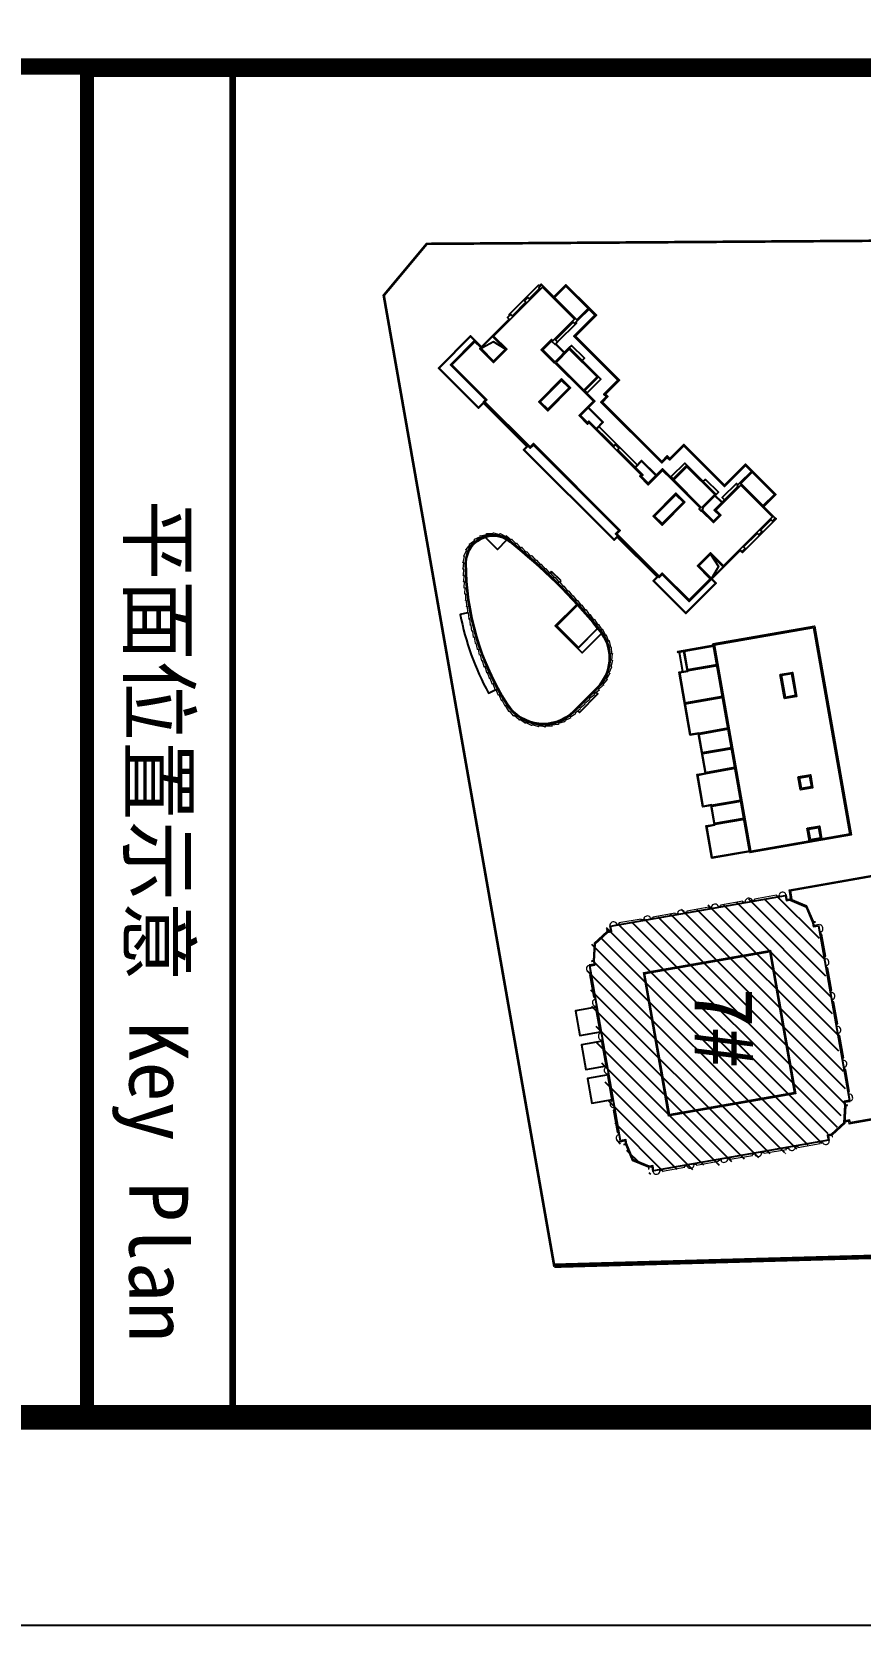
# Model space of a CAD drawing. Header units: millimetres. Extents: x 434053 to 1059003, y -2417481 to 936527.
# Drawn here: x 652268 to 654260, y -1807326 to -1803493 of the extents above; entities that cross this region are included whole.
import ezdxf
from ezdxf.lldxf.tags import DXFTag

# ---------------------------------------------------------------- set-up
doc = ezdxf.new("R2010")
doc.units = ezdxf.units.MM
doc.header["$LTSCALE"] = 1000
doc.header["$MEASUREMENT"] = 0
doc.linetypes.add('示意图$0$DASHDOT', pattern=[25.4, 12.7, -6.35, 0, -6.35])
for name, color, linetype, lineweight in [('A-ANNO-TEXT', 7, 'Continuous', 25), ('示意图$0$建筑轮廓-塔楼', 4, 'Continuous', 0), ('示意图$0$绿化系统', 106, 'Continuous', 5)]:
    doc.layers.add(name, color=color, linetype=linetype, lineweight=lineweight)
for name, color, linetype in [('A-ANNO-TTLB', 7, 'Continuous'), ('PUB_HATCH', 8, 'Continuous'), ('图签 A1$0$净用地范围线', 6, 'Continuous'), ('建筑轮廓-首层平台', 90, 'Continuous'), ('示意图$0$_平面辅助线', 7, 'Continuous'), ('示意图$0$DIM_MODI', 6, 'Continuous'), ('示意图$0$WALL', 4, 'Continuous'), ('示意图$0$净用地范围线', 6, 'Continuous'), ('示意图$0$图签 A1$0$净用地范围线', 6, 'Continuous'), ('示意图$0$建筑轮廓-窗-阳台', 255, 'Continuous'), ('示意图$0$首二层+地下室_04(1)$0$1#楼首层平面图$0$A-WALL', 2, 'Continuous')]:
    doc.layers.add(name, color=color, linetype=linetype)
doc.styles.add('TITXC', font='simhei.ttf')
tags = doc.linetypes.add('图签 A1$0$DASHDOT', pattern=[1, 0.5, -0.25, 0, -0.25]).pattern_tags.tags
tags[10:11] = [DXFTag(74, 4), DXFTag(75, 0), DXFTag(340, '0'), DXFTag(46, 1.0), DXFTag(50, 0.0), DXFTag(44, 0.0), DXFTag(45, 0.0)]
tags[8:9] = [DXFTag(74, 4), DXFTag(75, 0), DXFTag(340, '0'), DXFTag(46, 1.0), DXFTag(50, 0.0), DXFTag(44, 0.0), DXFTag(45, 0.0)]
tags[6:7] = [DXFTag(74, 4), DXFTag(75, 0), DXFTag(340, '0'), DXFTag(46, 1.0), DXFTag(50, 0.0), DXFTag(44, 0.0), DXFTag(45, 0.0)]
tags[4:5] = [DXFTag(74, 4), DXFTag(75, 0), DXFTag(340, '0'), DXFTag(46, 1.0), DXFTag(50, 0.0), DXFTag(44, 0.0), DXFTag(45, 0.0)]
tags = doc.linetypes.add('示意图$0$图签 A1$0$DASHDOT', pattern=[1, 0.5, -0.25, 0, -0.25]).pattern_tags.tags
tags[10:11] = [DXFTag(74, 4), DXFTag(75, 0), DXFTag(340, '0'), DXFTag(46, 1.0), DXFTag(50, 0.0), DXFTag(44, 0.0), DXFTag(45, 0.0)]
tags[8:9] = [DXFTag(74, 4), DXFTag(75, 0), DXFTag(340, '0'), DXFTag(46, 1.0), DXFTag(50, 0.0), DXFTag(44, 0.0), DXFTag(45, 0.0)]
tags[6:7] = [DXFTag(74, 4), DXFTag(75, 0), DXFTag(340, '0'), DXFTag(46, 1.0), DXFTag(50, 0.0), DXFTag(44, 0.0), DXFTag(45, 0.0)]
tags[4:5] = [DXFTag(74, 4), DXFTag(75, 0), DXFTag(340, '0'), DXFTag(46, 1.0), DXFTag(50, 0.0), DXFTag(44, 0.0), DXFTag(45, 0.0)]

# ---------------------------------------------------------------- blocks, each defined once
blk = doc.blocks.new('asdfgafgA$C15443CC7')
at = {"const_width": 120}
blk.add_lwpolyline([(198600, 82876), (198600, 33798)], dxfattribs=at)
at = {"layer": 'A-ANNO-TTLB'}
blk.add_lwpolyline([(52200, 0), (209850, 0), (209850, 89100), (52200, 89100)], close=True, dxfattribs=at)
for points, const_width in [([(55950, 1500), (208350, 1500), (208350, 87600), (55950, 87600)], 180), ([(198625, 82876), (208375, 82876), (208375, 70800), (198625, 70800)], 100), ([(208375, 71850), (198625, 71850), (198625, 70800), (208375, 70800)], 50)]:
    blk.add_lwpolyline(points, close=True, dxfattribs=dict(at, const_width=const_width))
at = {"layer": 'A-ANNO-TEXT', "style": 'TITXC'}
blk.add_text('平面位置示意 Key Plan ', height=424.75, dxfattribs=at).set_placement((201728, 71105))
blk = doc.blocks.new('asdfgafg示意图$0$dfhghj')
at = {"color": 0, "linetype": 'ByBlock'}
for points in [[(-2403, 57566), (-1080, 58493, -0.153915), (526, 58999), (13579, 58999, 0.090583), (14710, 59206), (17984, 54541), (16074, 53201), (24652, 40969, -0.1540985), (25159, 39361), (25159, 18388), (24645, 18388), (24645, 17492)], [(-18141, 41898), (-18141, 41898), (-18141, 45075, -0.2443674), (-16948, 47366), (-3283, 56949)], [(5723, 31443), (11672, 35614, 0.4142131), (12407, 39793), (779, 56377, 0.4142136), (-3399, 57111)], [(5605, 31604), (11558, 35778, 0.4142131), (12243, 39678), (616, 56262, 0.4142136), (-3285, 56947, 0.4142136)], [(-19018, 14830), (-20791, 14825), (-20791, 38533, -0.2385104), (-19650, 40788), (-18341, 41751)], [(-18341, 41999), (-18341, 33899, 0.4166668), (-15341, 30924), (4001, 30899, 0.1547311), (5723, 31443)], [(-18141, 41999), (-18141, 33899, 0.4166668), (-15342, 31124, -0.0024153), (-15341, 31124), (4001, 31099, 0.1544003), (5605, 31604, 0.1544003)]]:
    blk.add_lwpolyline(points, format="xyb", dxfattribs=at)
for points in [[(10659, 58199), (959, 58199), (959, 57399), (10659, 57399), (10659, 58199)], [(13859, 58999), (13859, 52220), (15890, 52220), (16474, 52629)], [(-18141, 41999), (10615, 41999)], [(10860, 41999), (23929, 41999)], [(16753, 41999), (16753, 39999), (13959, 39999), (13959, 41999)], [(13959, 41749), (16753, 41749)], [(13959, 41499), (16753, 41499)], [(13959, 41249), (16753, 41249)], [(13959, 40999), (16753, 40999)], [(13959, 40749), (16753, 40749)], [(13959, 40499), (16753, 40499)], [(13959, 40249), (16753, 40249)], [(-5141, -25776), (-5141, -29801), (-341, -29801), (-341, -25776)], [(1459, -25776), (1459, -29801), (6259, -29801), (6259, -25776)], [(8059, -25776), (8059, -29801), (12859, -29801), (12859, -25776)]]:
    blk.add_lwpolyline(points, dxfattribs=at)
at = {"layer": '示意图$0$建筑轮廓-塔楼'}
blk.add_lwpolyline([(-10141, 9099), (17859, 9099), (17859, -15701), (-10141, -15701)], close=True, dxfattribs=at)
at = {"layer": '示意图$0$建筑轮廓-窗-阳台'}
blk.add_lwpolyline([(-13191, 18999), (20909, 18999), (20909, 17999), (21639, 18004), (24920, 17249), (26741, 14416), (26741, 13749), (27709, 13749), (27709, -20351), (26741, -20351), (26741, -21018), (24920, -23850), (21661, -24601), (20909, -24601), (20909, -25601), (-13191, -25601), (-13191, -24606), (-13921, -24606), (-17202, -23850), (-18991, -21067), (-18991, -20351), (-19991, -20351), (-19989, 13749), (-19023, 13752), (-19023, 14416), (-17202, 17249), (-13921, 18004), (-13191, 17999), (-13191, 18999)], dxfattribs=at)
blk.add_lwpolyline([(-9941, 8899), (17659, 8899), (17659, -15501), (-9941, -15501)], close=True, dxfattribs=at)
at = {"layer": '示意图$0$绿化系统', "color": 4}
for points in [[(-19491, 14629), (-20991, 14624), (-20991, 38533, -0.2385104), (-19769, 40949), (-18341, 41999), (-18341, 45075, -0.2443674), (-17063, 47530), (-1195, 58657, -0.153915), (526, 59199), (13579, 59199, 0.1035619), (14782, 59451), (18263, 54492), (16352, 53152), (24815, 41084, -0.1540985), (25359, 39361), (25359, 18188), (24845, 18188), (24845, 17492)], [(1189, 19387, 0.5677405), (-71, 19387), (-71, 19174), (-546, 19174), (-546, 19199), (-576, 19199), (-576, 19349), (-4906, 19349), (-4906, 19199), (-4936, 19199), (-4936, 19174), (-5411, 19174), (-5411, 19387, 0.5677405), (-6671, 19387), (-6671, 19174), (-7146, 19174), (-7146, 19199), (-7176, 19199), (-7176, 19349), (-11506, 19349), (-11506, 19199), (-11536, 19199), (-11536, 19174), (-12011, 19174), (-12011, 19387, 0.5677405), (-13271, 19387), (-13271, 19124), (-13391, 19124), (-13391, 18174), (-13960, 18174), (-13966, 18199), (-13966, 18498), (-14066, 18498), (-14066, 18197), (-17339, 17443), (-19150, 14624), (-19491, 14624), (-19491, 14524), (-19191, 14524), (-19166, 14508), (-19166, 13949), (-20089, 13949), (-20089, 13829), (-20379, 13829, 0.5677121), (-20379, 12570), (-20166, 12570), (-20166, 12094), (-20191, 12094), (-20191, 12064), (-20341, 12064), (-20341, 7735), (-20191, 7735), (-20191, 7704), (-20166, 7704), (-20166, 7229), (-20379, 7229, 0.5677121), (-20379, 5970), (-20166, 5970), (-20166, 5494), (-20191, 5494), (-20191, 5464), (-20341, 5464), (-20341, 1135), (-20191, 1135), (-20191, 1104), (-20166, 1104), (-20166, 629), (-20379, 629, 0.5677121), (-20379, -630), (-20166, -630), (-20166, -1106), (-20191, -1106), (-20191, -1136), (-20341, -1136), (-20341, -5466), (-20191, -5466), (-20191, -5496), (-20166, -5496), (-20166, -5971), (-20379, -5971, 0.5677121), (-20379, -7230), (-20166, -7230), (-20166, -7706), (-20191, -7706), (-20191, -7736), (-20341, -7736), (-20341, -12066), (-20191, -12066), (-20191, -12096), (-20166, -12096), (-20166, -12571), (-20379, -12571, 0.5677121), (-20379, -13830), (-20166, -13830), (-20166, -14306), (-20191, -14306), (-20191, -14336), (-20341, -14336), (-20341, -18666), (-20191, -18666), (-20191, -18696), (-20166, -18696), (-20166, -19171), (-20379, -19171, 0.567935), (-20379, -20430), (-20089, -20430), (-20089, -20551), (-19166, -20551), (-19166, -21110), (-19191, -21126), (-19491, -21126), (-19491, -21226), (-19150, -21226), (-17338, -24044), (-14066, -24798), (-14066, -25099), (-13966, -25099), (-13966, -24801), (-13960, -24776), (-13391, -24776), (-13391, -25725), (-13270, -25725), (-13270, -25989, 0.5677405), (-12011, -25989), (-12011, -25776), (-11536, -25776), (-11536, -25801), (-11506, -25801), (-11506, -25951), (-7176, -25951), (-7176, -25801), (-7146, -25801), (-7146, -25776), (-6670, -25776), (-6670, -25989, 0.5677405), (-5411, -25989), (-5411, -25776), (-4936, -25776), (-4936, -25801), (-4906, -25801), (-4906, -25951), (-576, -25951), (-576, -25801), (-546, -25801), (-546, -25776), (-70, -25776), (-70, -25989, 0.5677405), (1189, -25989), (1189, -25776), (1664, -25776), (1664, -25801), (1694, -25801), (1694, -25951), (6024, -25951), (6024, -25801), (6055, -25801), (6054, -25776), (6529, -25776), (6529, -25989, 0.5677405), (7789, -25989), (7789, -25776), (8264, -25776), (8264, -25801), (8294, -25801), (8294, -25951), (12624, -25951), (12624, -25801), (12654, -25801), (12654, -25776), (13129, -25776), (13129, -25989, 0.5677405), (14389, -25989), (14389, -25776), (14864, -25776), (14864, -25801), (14894, -25801), (14894, -25951), (19224, -25951), (19224, -25801), (19254, -25801), (19254, -25776), (19729, -25776), (19729, -25989, 0.5677405), (20989, -25989), (20989, -25725), (21109, -25725), (21109, -24776), (21678, -24776), (21684, -24801), (21684, -25099), (21784, -25099), (21784, -24798), (25057, -24044), (26868, -21226), (27209, -21226), (27209, -21126), (26909, -21126), (26884, -21110), (26884, -20551), (27807, -20551), (27807, -20430), (28097, -20430, 0.567935), (28097, -19171), (27884, -19171), (27884, -18696), (27909, -18696), (27909, -18666), (28059, -18666), (28059, -14336), (27909, -14336), (27909, -14306), (27884, -14306), (27884, -13831), (28097, -13831, 0.5677121), (28097, -12571), (27884, -12571), (27884, -12096), (27909, -12096), (27909, -12066), (28059, -12066), (28059, -7736), (27909, -7736), (27909, -7706), (27884, -7706), (27884, -7230), (28097, -7230, 0.5677121), (28097, -5971), (27884, -5971), (27884, -5496), (27909, -5496), (27909, -5466), (28059, -5466), (28059, -1136), (27909, -1136), (27909, -1106), (27884, -1106), (27884, -630), (28097, -630, 0.5677121), (28097, 629), (27884, 629), (27884, 1104), (27909, 1104), (27909, 1134), (28059, 1134), (28059, 5464), (27909, 5464), (27909, 5494), (27884, 5494), (27884, 5970), (28097, 5970, 0.5677121), (28097, 7229), (27884, 7229), (27884, 7704), (27909, 7704), (27909, 7734), (28059, 7734), (28059, 12064), (27909, 12064), (27909, 12094), (27884, 12094), (27884, 12570), (28097, 12570, 0.5677121), (28097, 13829), (27807, 13829), (27807, 13949), (26884, 13949), (26884, 14508), (26909, 14524), (27209, 14524), (27209, 14624), (26869, 14624), (25057, 17443), (21784, 18197), (21784, 18498), (21684, 18498), (21684, 18199), (21678, 18174), (21109, 18174), (21109, 19124), (20989, 19124), (20989, 19387, 0.5677405), (19729, 19387), (19729, 19174), (19254, 19174), (19254, 19199), (19224, 19199), (19224, 19349), (14894, 19349), (14894, 19199), (14864, 19199), (14864, 19174), (14389, 19174), (14389, 19387, 0.5677405), (13130, 19387), (13129, 19174), (12654, 19174), (12654, 19199), (12624, 19199), (12624, 19349), (8294, 19349), (8294, 19199), (8264, 19199), (8264, 19174), (7789, 19174), (7789, 19387, 0.5677405), (6529, 19387), (6529, 19174), (6054, 19174), (6055, 19199), (6024, 19199), (6024, 19349), (1694, 19349), (1694, 19199), (1664, 19199), (1664, 19174), (1189, 19174), (1189, 19387)]]:
    blk.add_lwpolyline(points, format="xyb", dxfattribs=at)
blk = doc.blocks.new('asdfgafg示意图$0$49841165651')
at = {"layer": '示意图$0$建筑轮廓-窗-阳台', "color": 4}
for points in [[(-19035231987.362881, -6398610056.282408), (-19035235392.694901, -6398590652.836475), (-19035195305.380138, -6398583617.456451), (-19035191900.048119, -6398603020.902374), (-19035231987.362881, -6398610056.282408)], [(-19035206423.16246, -6398593738.851799), (-19035206829.382271, -6398591424.227541), (-19035204367.016029, -6398590992.078808), (-19035203960.796219, -6398593306.703068), (-19035206423.16246, -6398593738.851799), (-19035206423.16246, -6398593738.851799)], [(-19035196573.697529, -6398592010.256876), (-19035196979.917339, -6398589695.632614), (-19035194517.551102, -6398589263.483883), (-19035194111.33128, -6398591578.108143), (-19035196573.697529, -6398592010.256876), (-19035196573.697529, -6398592010.256876)], [(-19035226122.092339, -6398597196.041677), (-19035226528.312149, -6398594881.417418), (-19035221899.063629, -6398594068.9778), (-19035221492.843811, -6398596383.60206), (-19035226122.092339, -6398597196.041677), (-19035226122.092339, -6398597196.041677)]]:
    blk.add_lwpolyline(points, dxfattribs=at)
at = {"layer": '示意图$0$建筑轮廓-窗-阳台'}
for points in [[(-19035231824.94548, -6398609824.721212), (-19035235161.13369, -6398590815.253878), (-19035195467.797531, -6398583849.017649), (-19035192131.60931, -6398602858.484974)], [(-19035196411.280121, -6398591778.695677), (-19035196748.35614, -6398589858.050014), (-19035194679.968498, -6398589495.04508), (-19035194342.892479, -6398591415.690741)], [(-19035206260.74506, -6398593507.290604), (-19035206597.821079, -6398591586.644941), (-19035204529.43343, -6398591223.640007), (-19035204192.357422, -6398593144.285667)], [(-19035225959.674938, -6398596964.48048), (-19035226296.75095, -6398595043.834818), (-19035222061.48103, -6398594300.539001), (-19035221724.40501, -6398596221.184661)]]:
    blk.add_lwpolyline(points, close=True, dxfattribs=at)
for points in [[(-19035192195.53207, -6398603072.760223), (-19035190934.138561, -6398610260.130169), (-19035196942.312168, -6398611314.573078), (-19035197218.887348, -6398609738.658688), (-19035201060.17868, -6398610412.810709), (-19035200783.603489, -6398611988.7251), (-19035206791.7771, -6398613043.168005), (-19035207068.352291, -6398611467.253611), (-19035214849.429588, -6398612832.843618), (-19035214572.854401, -6398614408.757998), (-19035226490.706989, -6398616500.357861), (-19035226767.282169, -6398614924.44347), (-19035230559.326172, -6398615589.952515)], [(-19035192097.037418, -6398603055.474272), (-19035190818.357948, -6398610341.338871), (-19035197023.520859, -6398611430.353676), (-19035197300.09605, -6398609854.439285), (-19035200944.398079, -6398610494.019409), (-19035200667.822891, -6398612069.933798), (-19035206872.985809, -6398613158.948601), (-19035207149.560989, -6398611583.034214), (-19035214733.648979, -6398612914.052319), (-19035214457.073799, -6398614489.966698), (-19035226571.915668, -6398616616.138456), (-19035226848.490871, -6398615040.22407), (-19035230542.040211, -6398615688.447165)], [(-19035207314.588909, -6398611510.468487), (-19035208299.407242, -6398605899.012929)], [(-19035207117.599621, -6398611475.896589), (-19035208102.41795, -6398605864.441032)], [(-19035201010.931351, -6398610404.167734), (-19035201995.749691, -6398604792.712176)], [(-19035200813.942051, -6398610369.595833), (-19035201798.76038, -6398604758.140276)], [(-19035198449.942299, -6398604170.418001), (-19035197465.123981, -6398609781.87356)], [(-19035198252.952999, -6398604135.846103), (-19035197268.134682, -6398609747.301661)], [(-19035227998.33712, -6398609356.202785), (-19035227013.518791, -6398614967.658342)], [(-19035227801.34782, -6398609321.630886), (-19035226816.529491, -6398614933.086443)], [(-19035221891.668869, -6398608284.47393), (-19035220612.98938, -6398615570.338524)], [(-19035221694.679569, -6398608249.902033), (-19035220416.00008, -6398615535.766626)], [(-19035215785.00058, -6398607212.745073), (-19035214800.182259, -6398612824.200632)], [(-19035215588.011299, -6398607178.173177), (-19035214603.19297, -6398612789.628733)], [(-19035212042.203918, -6398606555.879002), (-19035211057.385578, -6398612167.334562)], [(-19035211845.21463, -6398606521.307105), (-19035210860.396278, -6398612132.762665)], [(-19035231544.144489, -6398609978.496962), (-19035230344.25473, -6398616821.311653), (-19035230541.24403, -6398616855.883549), (-19035231741.133801, -6398610013.068859)], [(-19035230378.79525, -6398616624.331581), (-19035226684.271832, -6398615975.937531)]]:
    blk.add_lwpolyline(points, dxfattribs=at)
blk = doc.blocks.new('asdfgafg示意图$0$11#####')
blk.add_lwpolyline([(712283.7, 2542161.86, 0.321963), (712288.77, 2542158.22, 0.143171), (712316.02, 2542166.17, 0.479293), (712317.43, 2542179.11), (712312.93, 2542183.61, 0.369308), (712302.11, 2542184.46, 0.012083), (712301.79, 2542184.21, 0.00136), (712301.32, 2542183.83, 0.053943), (712284.58, 2542166.9, 0.029822), (712284.21, 2542166.37, 0.222835)], format="xyb", close=True)
for points in [[(712301.4, 2542183.62), (712305.2, 2542179.82), (712306.05, 2542180.66), (712302.35, 2542184.37, -0.36465), (712312.8, 2542183.46), (712317.3, 2542178.96, -0.479293), (712315.92, 2542166.33, -0.143171), (712288.77, 2542158.41, -0.327319), (712283.86, 2542162.01), (712286.22, 2542164.37), (712284.37, 2542166.22, -0.032129), (712284.75, 2542166.76, -0.053761), (712301.4, 2542183.62)], [(712284.39, 2542166.26, 0.222835), (712283.9, 2542161.93, 0.222835)]]:
    blk.add_lwpolyline(points, format="xyb")
for points in [[(712302.35, 2542184.37), (712306.05, 2542180.66), (712300.87, 2542175.49), (712296.75, 2542179.61)], [(712301.4, 2542183.62), (712305.06, 2542179.96), (712300.87, 2542175.77), (712296.89, 2542179.75)], [(712302.35, 2542184.37), (712301.4, 2542183.62)]]:
    blk.add_lwpolyline(points)
at = {"layer": '示意图$0$建筑轮廓-塔楼'}
blk.add_lwpolyline([(712305.35, 2542160.7), (712305.4, 2542160.53), (712305.36, 2542160.52), (712305.35, 2542160.55), (712304.2, 2542160.33), (712304.26, 2542160.15), (712304.21, 2542160.14), (712304.2, 2542160.17), (712303.05, 2542159.98), (712303.1, 2542159.8), (712303.05, 2542159.79), (712303.04, 2542159.82), (712301.89, 2542159.66), (712301.93, 2542159.48), (712301.89, 2542159.46), (712301.88, 2542159.5), (712300.72, 2542159.36), (712300.76, 2542159.18), (712300.71, 2542159.17), (712300.7, 2542159.2), (712299.54, 2542159.09), (712299.58, 2542158.91), (712299.53, 2542158.9), (712299.53, 2542158.93), (712298.36, 2542158.85), (712298.4, 2542158.67), (712298.35, 2542158.66), (712298.34, 2542158.69), (712297.17, 2542158.64), (712297.2, 2542158.45), (712297.16, 2542158.45), (712297.15, 2542158.48), (712295.98, 2542158.45), (712296.01, 2542158.27), (712295.96, 2542158.26), (712295.95, 2542158.3), (712294.79, 2542158.3), (712294.81, 2542158.11), (712294.76, 2542158.11), (712294.76, 2542158.14), (712293.59, 2542158.17), (712293.61, 2542157.98), (712293.56, 2542157.98), (712293.55, 2542158.01), (712292.39, 2542158.07), (712292.4, 2542157.88), (712292.35, 2542157.88), (712292.35, 2542157.92), (712291.18, 2542158), (712291.19, 2542157.81), (712291.14, 2542157.81), (712291.14, 2542157.85), (712289.98, 2542157.96), (712289.98, 2542157.77), (712289.93, 2542157.77), (712289.93, 2542157.8), (712288.77, 2542157.94), (712288.77, 2542157.76), (712288.72, 2542157.76), (712288.72, 2542157.79), (712287.53, 2542158.09), (712287.48, 2542157.9), (712287.44, 2542157.91), (712287.44, 2542157.95), (712286.34, 2542158.5), (712286.26, 2542158.33), (712286.21, 2542158.35), (712286.23, 2542158.39), (712285.28, 2542159.17), (712285.16, 2542159.02), (712285.12, 2542159.05), (712285.14, 2542159.08), (712284.39, 2542160.06), (712284.24, 2542159.94), (712284.21, 2542159.98), (712284.24, 2542160), (712283.72, 2542161.12), (712283.55, 2542161.04), (712283.53, 2542161.08), (712283.56, 2542161.1), (712283.31, 2542162.3), (712283.12, 2542162.26), (712283.11, 2542162.31), (712283.15, 2542162.32), (712283.17, 2542163.55), (712282.98, 2542163.55), (712282.98, 2542163.6), (712283.01, 2542163.6), (712283.31, 2542164.8), (712283.12, 2542164.84), (712283.13, 2542164.89), (712283.17, 2542164.88), (712283.72, 2542165.98), (712283.55, 2542166.07), (712283.57, 2542166.11), (712283.6, 2542166.1), (712284.38, 2542167.05), (712284.24, 2542167.17), (712284.27, 2542167.21), (712284.29, 2542167.18), (712285.15, 2542168.01), (712285.01, 2542168.12), (712285.04, 2542168.16), (712285.06, 2542168.14), (712285.93, 2542168.95), (712285.79, 2542169.07), (712285.82, 2542169.11), (712285.84, 2542169.09), (712286.72, 2542169.89), (712286.58, 2542170.01), (712286.61, 2542170.05), (712286.64, 2542170.03), (712287.52, 2542170.82), (712287.38, 2542170.94), (712287.41, 2542170.98), (712287.44, 2542170.96), (712288.33, 2542171.74), (712288.19, 2542171.87), (712288.22, 2542171.9), (712288.25, 2542171.88), (712289.15, 2542172.65), (712289.01, 2542172.78), (712289.04, 2542172.82), (712289.07, 2542172.79), (712289.98, 2542173.56), (712289.84, 2542173.68), (712289.88, 2542173.72), (712289.9, 2542173.7), (712290.82, 2542174.45), (712290.68, 2542174.58), (712290.72, 2542174.61), (712290.74, 2542174.59), (712291.67, 2542175.33), (712291.53, 2542175.46), (712291.57, 2542175.5), (712291.59, 2542175.47), (712292.53, 2542176.21), (712292.4, 2542176.34), (712292.43, 2542176.37), (712292.46, 2542176.35), (712293.4, 2542177.07), (712293.27, 2542177.2), (712293.3, 2542177.24), (712293.33, 2542177.22), (712294.28, 2542177.93), (712294.15, 2542178.06), (712294.18, 2542178.1), (712294.21, 2542178.07), (712295.16, 2542178.77), (712295.04, 2542178.91), (712295.07, 2542178.94), (712295.1, 2542178.92), (712296.06, 2542179.61), (712295.93, 2542179.75), (712295.97, 2542179.78), (712295.99, 2542179.75), (712296.97, 2542180.43), (712296.84, 2542180.57), (712296.88, 2542180.61), (712296.9, 2542180.58), (712297.88, 2542181.25), (712297.76, 2542181.39), (712297.8, 2542181.42), (712297.82, 2542181.4), (712298.81, 2542182.06), (712298.69, 2542182.2), (712298.72, 2542182.23), (712298.75, 2542182.2), (712299.74, 2542182.85), (712299.62, 2542182.99), (712299.66, 2542183.03), (712299.68, 2542183), (712300.68, 2542183.64), (712300.56, 2542183.78), (712300.6, 2542183.81), (712300.62, 2542183.78), (712301.63, 2542184.41), (712301.52, 2542184.55), (712301.56, 2542184.59), (712301.58, 2542184.56), (712302.67, 2542185.12), (712302.58, 2542185.29), (712302.62, 2542185.31), (712302.64, 2542185.28), (712303.8, 2542185.68), (712303.73, 2542185.86), (712303.78, 2542185.87), (712303.79, 2542185.84), (712305, 2542186.07), (712304.95, 2542186.25), (712305, 2542186.26), (712305.01, 2542186.23), (712306.24, 2542186.28), (712306.22, 2542186.46), (712306.27, 2542186.47), (712306.28, 2542186.43), (712307.5, 2542186.3), (712307.51, 2542186.49), (712307.56, 2542186.49), (712307.56, 2542186.45), (712308.75, 2542186.14), (712308.79, 2542186.33), (712308.83, 2542186.32), (712308.83, 2542186.28), (712309.96, 2542185.8), (712310.02, 2542185.98), (712310.07, 2542185.96), (712310.06, 2542185.93), (712311.11, 2542185.29), (712311.2, 2542185.45), (712311.24, 2542185.43), (712311.23, 2542185.4), (712312.17, 2542184.61), (712312.29, 2542184.76), (712312.33, 2542184.73), (712312.3, 2542184.71), (712313.13, 2542183.79), (712313.26, 2542183.92), (712313.29, 2542183.89), (712313.27, 2542183.86), (712314.03, 2542182.89), (712314.16, 2542183.02), (712314.19, 2542182.99), (712314.17, 2542182.96), (712314.93, 2542181.99), (712315.06, 2542182.12), (712315.09, 2542182.09), (712315.07, 2542182.06), (712315.83, 2542181.09), (712315.96, 2542181.22), (712316, 2542181.19), (712315.97, 2542181.16), (712316.73, 2542180.19), (712316.86, 2542180.32), (712316.9, 2542180.29), (712316.87, 2542180.26), (712317.63, 2542179.29), (712317.76, 2542179.42), (712317.8, 2542179.39), (712317.77, 2542179.36), (712318.46, 2542178.32), (712318.61, 2542178.43), (712318.64, 2542178.39), (712318.62, 2542178.37), (712319.15, 2542177.23), (712319.31, 2542177.32), (712319.34, 2542177.28), (712319.3, 2542177.26), (712319.66, 2542176.06), (712319.84, 2542176.12), (712319.85, 2542176.07), (712319.82, 2542176.06), (712319.99, 2542174.82), (712320.18, 2542174.86), (712320.19, 2542174.81), (712320.15, 2542174.8), (712320.14, 2542173.55), (712320.33, 2542173.56), (712320.33, 2542173.51), (712320.3, 2542173.5), (712320.1, 2542172.27), (712320.29, 2542172.25), (712320.28, 2542172.2), (712320.24, 2542172.2), (712319.87, 2542171.01), (712320.05, 2542170.96), (712320.03, 2542170.91), (712320, 2542170.92), (712319.45, 2542169.8), (712319.62, 2542169.72), (712319.6, 2542169.68), (712319.57, 2542169.69), (712318.85, 2542168.66), (712319.01, 2542168.56), (712318.99, 2542168.52), (712318.96, 2542168.54), (712318.1, 2542167.62), (712318.24, 2542167.5), (712318.21, 2542167.46), (712318.18, 2542167.49), (712317.2, 2542166.71), (712317.32, 2542166.57), (712317.29, 2542166.54), (712317.26, 2542166.56), (712316.17, 2542165.94), (712316.27, 2542165.78), (712316.23, 2542165.76), (712316.21, 2542165.79), (712315.15, 2542165.3), (712315.25, 2542165.14), (712315.2, 2542165.12), (712315.19, 2542165.15), (712314.11, 2542164.69), (712314.21, 2542164.53), (712314.16, 2542164.51), (712314.14, 2542164.54), (712313.06, 2542164.1), (712313.15, 2542163.94), (712313.1, 2542163.92), (712313.09, 2542163.95), (712311.99, 2542163.54), (712312.08, 2542163.38), (712312.03, 2542163.35), (712312.02, 2542163.38), (712310.91, 2542163), (712311, 2542162.84), (712310.95, 2542162.82), (712310.94, 2542162.85), (712309.82, 2542162.49), (712309.9, 2542162.32), (712309.85, 2542162.3), (712309.84, 2542162.33), (712308.72, 2542162.01), (712308.79, 2542161.84), (712308.75, 2542161.82), (712308.73, 2542161.85), (712307.6, 2542161.55), (712307.67, 2542161.38), (712307.63, 2542161.36), (712307.61, 2542161.39), (712306.48, 2542161.12), (712306.54, 2542160.94), (712306.5, 2542160.92), (712306.49, 2542160.96), (712305.37, 2542160.72)], dxfattribs=at)
at = {"layer": '示意图$0$首二层+地下室_04(1)$0$1#楼首层平面图$0$A-WALL', "color": 8}
for p, q in [((712292.24, 2542176.6), (712290.47, 2542174.79)), ((712292.48, 2542176.37), (712292.24, 2542176.6)), ((712290.47, 2542174.79), (712290.69, 2542174.58))]:
    blk.add_line(p, q, dxfattribs=at)
blk.add_lwpolyline([(712317.2, 2542179.84), (712317.5, 2542180.13), (712313.95, 2542183.65), (712313.66, 2542183.36)], dxfattribs=at)
blk.add_lwpolyline([(712298.4, 2542158.64), (712298.67, 2542157.24, 0.07718), (712313.84, 2542162.67), (712313.15, 2542163.94)], format="xyb", dxfattribs=at)
blk = doc.blocks.new('asdfgafg示意图$0$19128911111')
at = {"color": 0, "linetype": 'ByBlock'}
blk.add_lwpolyline([(-19034800962.491371, -6399042991.197365), (-19034801103.90546, -6399043132.630601), (-19034800736.182652, -6399043500.339821), (-19034800877.606079, -6399043641.76499), (-19034795248.964169, -6399049270.31596), (-19034795107.54961, -6399049128.899665)], dxfattribs=at)
at = {"layer": '示意图$0$_平面辅助线', "linetype": 'ByBlock'}
blk.add_lwpolyline([(-19034765112.742531, -6399002756.795162), (-19034766242.458611, -6399003882.193748), (-19034762211.5797, -6399007913.02307), (-19034770025.060051, -6399015726.601643), (-19034767338.036812, -6399018413.590546), (-19034767833.009178, -6399018908.568636), (-19034766772.340351, -6399019969.226019), (-19034778439.75214, -6399031636.162807), (-19034779500.11235, -6399030575.815948), (-19034779995.084572, -6399031070.792933), (-19034782682.107529, -6399028383.804307), (-19034791132.0625, -6399036833.865135), (-19034795162.916031, -6399032803.064054), (-19034796297.870571, -6399033938.028624)], dxfattribs=at)
at = {"layer": '示意图$0$WALL'}
for points in [[(-19034786148.61414, -6399040480.881574), (-19034788482.050701, -6399042814.365574), (-19034790179.10294, -6399041117.334995), (-19034789507.347408, -6399040445.57184), (-19034790002.325241, -6399039950.60017), (-19034790426.58667, -6399040374.866879), (-19034793820.70293, -6399036980.792824), (-19034793537.879372, -6399036697.930964), (-19034794103.603081, -6399036132.283827), (-19034800962.480991, -6399042991.207747), (-19034800396.757271, -6399043556.854879), (-19034800255.35437, -6399043415.450201), (-19034798275.460129, -6399045395.353977), (-19034798558.321991, -6399045678.219351), (-19034797921.89986, -6399046314.562952), (-19034797639.123409, -6399046031.774679), (-19034795022.729752, -6399048648.044203), (-19034795305.589809, -6399048930.908831), (-19034794669.150639, -6399049567.261857), (-19034794386.398918, -6399049284.505625), (-19034791133.687679, -6399052537.176716), (-19034788586.959911, -6399049992.741262), (-19034786325.4062, -6399052254.23495), (-19034788658.689461, -6399054587.751696), (-19034788870.914619, -6399054375.533198), (-19034790320.40517, -6399055825.1688), (-19034785618.357769, -6399060527.15772), (-19034778900.766232, -6399053809.723661), (-19034778511.740841, -6399054198.719206), (-19034769566.90789, -6399045253.772349), (-19034770203.08107, -6399044617.032284), (-19034753798.559441, -6399028212.398756), (-19034753162.16626, -6399028848.777533), (-19034744747.64415, -6399020434.16588), (-19034745313.319389, -6399019868.496664), (-19034740151.46735, -6399014706.589697), (-19034744500.192619, -6399010357.901594), (-19034746975.00425, -6399012832.738354), (-19034749202.52346, -6399010605.484818), (-19034746727.605839, -6399008130.541022), (-19034749980.324131, -6399004877.855013), (-19034749697.522991, -6399004595.073904), (-19034750333.922482, -6399003958.681196), (-19034750616.699532, -6399004241.461248), (-19034753233.008541, -6399001625.180075), (-19034752950.24091, -6399001342.382978), (-19034753586.630981, -6399000706.007303), (-19034753869.40802, -6399000988.787359), (-19034755849.328529, -6398999008.887926), (-19034755566.476341, -6398998726.054689), (-19034756132.16478, -6398998160.372274), (-19034762920.35376, -6399004948.63349), (-19034762354.665321, -6399005514.315905), (-19034762213.24472, -6399005372.893793), (-19034757687.73724, -6399009898.353121), (-19034756697.793011, -6399008908.398355), (-19034755566.41621, -6399010039.763117), (-19034757723.087978, -6399012196.457972)], [(-19034762920.526981, -6399004948.806685), (-19034765253.892872, -6399002615.10331), (-19034760693.56847, -6398998053.667017), (-19034758359.574039, -6399000387.746182), (-19034762920.329449, -6399004948.66825)], [(-19034765253.892872, -6399002615.10331), (-19034766525.573219, -6399003881.923603), (-19034762494.422401, -6399007913.02483), (-19034770307.902771, -6399015726.603436), (-19034767620.879608, -6399018413.592266), (-19034768115.851841, -6399018908.570217), (-19034767055.18671, -6399019969.223904), (-19034778439.75016, -6399031353.323864), (-19034779500.11393, -6399030292.973446), (-19034779995.086151, -6399030787.950443), (-19034782682.109322, -6399028100.961613), (-19034791132.064301, -6399036551.022457), (-19034795162.91758, -6399032520.221638), (-19034796439.292561, -6399033796.607891)], [(-19034758076.63187, -6399012550.005617), (-19034763485.969959, -6399017959.401274), (-19034766314.412128, -6399015130.989195), (-19034760692.94313, -6399009509.460379), (-19034758076.634121, -6399012125.741549), (-19034757935.221142, -6399011984.327066), (-19034757510.954819, -6399012408.588877), (-19034757864.498699, -6399012762.136522), (-19034758076.63187, -6399012550.005617)], [(-19034769990.198151, -6399028564.939728), (-19034769567.051159, -6399028141.761843), (-19034769284.19376, -6399028424.61624), (-19034764475.889359, -6399023616.26079), (-19034764193.045189, -6399023899.10195), (-19034762849.554081, -6399022555.596529), (-19034765607.288219, -6399019797.891749), (-19034764087.065849, -6399018277.659828), (-19034764157.76226, -6399018206.9614), (-19034763698.08868, -6399017747.284933)], [(-19034769851.17934, -6399028425.910766), (-19034770274.326328, -6399028849.088652), (-19034769991.451279, -6399029131.925406), (-19034774799.45565, -6399033940.580862), (-19034774516.593842, -6399034223.404379), (-19034775860.001171, -6399035566.993574), (-19034778617.907291, -6399032809.460798), (-19034780137.690659, -6399034329.456564), (-19034780208.880001, -6399034258.268099), (-19034780668.8619, -6399034718.314281)], [(-19034798664.477482, -6399040693.188822), (-19034800997.940781, -6399038359.720347), (-19034796437.616379, -6399033798.284056), (-19034794103.599541, -6399036132.280281), (-19034798664.477482, -6399040693.188822)]]:
    blk.add_lwpolyline(points, dxfattribs=at)
for points in [[(-19034759207.987301, -6399015519.86051), (-19034754823.88483, -6399019903.908465), (-19034756556.290771, -6399021636.332838), (-19034760940.389309, -6399017252.280947)], [(-19034786077.89291, -6399040551.602489), (-19034780456.24287, -6399034930.913282), (-19034783284.86145, -6399032102.677629), (-19034788905.97982, -6399037724.557062)], [(-19034782895.471279, -6399039209.074045), (-19034778511.103241, -6399043592.856413), (-19034776778.805359, -6399041860.323988), (-19034781163.177341, -6399037476.545557)]]:
    blk.add_lwpolyline(points, close=True, dxfattribs=at)
at = {"layer": '示意图$0$建筑轮廓-窗-阳台'}
for points in [[(-19034756132.16478, -6398998160.372274), (-19034755990.75515, -6398998018.939188), (-19034749556.10239, -6399004453.651801), (-19034749697.522991, -6399004595.073913)], [(-19034786077.909222, -6399040551.618799), (-19034786007.194832, -6399040622.307147), (-19034788482.049351, -6399043097.211992), (-19034790461.945728, -6399041117.336677), (-19034790214.45187, -6399040869.839997), (-19034794386.40873, -6399036697.93502), (-19034800538.285969, -6399042849.853546), (-19034791133.624889, -6399052254.398537), (-19034788586.898121, -6399049709.964087), (-19034786042.568691, -6399052254.225998), (-19034788658.680161, -6399054870.599262), (-19034788870.905319, -6399054658.380766), (-19034790037.568649, -6399055825.160847), (-19034785618.356991, -6399060244.317546), (-19034778900.769989, -6399053526.888033), (-19034778511.747162, -6399053915.881018), (-19034769849.686741, -6399045253.710284), (-19034770485.86034, -6399044616.969801), (-19034753798.56152, -6399027929.55716), (-19034753162.16861, -6399028565.935669), (-19034745030.486858, -6399020434.167386), (-19034745596.162102, -6399019868.49817), (-19034740434.30991, -6399014706.591054), (-19034744500.191299, -6399010640.74442), (-19034746974.995098, -6399013115.573349), (-19034749485.373852, -6399010605.493999), (-19034747010.434818, -6399008130.528786), (-19034756415.002079, -6398998726.061596), (-19034762496.08287, -6399004807.217447), (-19034757689.43082, -6399009613.818352), (-19034756699.48127, -6399008623.856581), (-19034755283.548489, -6399010039.771887), (-19034757581.65971, -6399012337.872408)], [(-19034762552.66468, -6399005316.32926), (-19034762835.50082, -6399005599.168892), (-19034760091.91991, -6399008342.720612), (-19034759667.65773, -6399007918.453688)], [(-19034763167.803699, -6399011984.347278), (-19034763592.070019, -6399011560.085466), (-19034761117.209461, -6399009085.198568), (-19034760692.94313, -6399009509.460375)], [(-19034759208.016949, -6399008378.09013), (-19034760516.165161, -6399009686.252258)], [(-19034759137.305901, -6399008448.80043), (-19034760445.454109, -6399009756.962563)], [(-19034749202.463909, -6399010605.425274), (-19034746832.170582, -6399009091.003592), (-19034744570.90744, -6399010428.617228)], [(-19034746798.31583, -6399008201.25239), (-19034744570.920368, -6399010428.604296)], [(-19034746727.605839, -6399008130.541022), (-19034744500.210381, -6399010357.892927)], [(-19034744500.20583, -6399010357.888379), (-19034743651.68676, -6399009509.360273), (-19034737818.01215, -6399015342.972803), (-19034744111.221939, -6399021636.283575), (-19034745030.467999, -6399020717.020029)], [(-19034744429.49485, -6399010428.598755), (-19034743651.686001, -6399009650.78163), (-19034737959.433319, -6399015342.973745), (-19034744111.221828, -6399021494.860979), (-19034744959.756649, -6399020646.310022)], [(-19034766314.412128, -6399015130.989195), (-19034766738.67395, -6399015555.255522), (-19034764122.35136, -6399018171.550273)], [(-19034763485.969021, -6399017959.402826), (-19034765324.44519, -6399019797.890551), (-19034762566.71138, -6399022555.595026), (-19034764193.04369, -6399024181.944663), (-19034764476.20113, -6399023898.790236), (-19034774516.612942, -6399033940.561712), (-19034774233.751129, -6399034223.385233), (-19034775859.982021, -6399035849.836284), (-19034778617.88784, -6399033092.30382), (-19034780456.241322, -6399034930.914221)], [(-19034764405.195339, -6399020999.971827), (-19034767233.90107, -6399023828.715391), (-19034765961.107861, -6399025101.495058)], [(-19034764334.484192, -6399021070.682032), (-19034767092.479809, -6399023828.71454), (-19034765890.39756, -6399025030.784002)], [(-19034744889.049042, -6399020858.441679), (-19034752525.765732, -6399028495.234694)], [(-19034773738.622639, -6399032031.01855), (-19034766385.60355, -6399024677.003885)], [(-19034770061.88488, -6399045748.752482), (-19034769284.06255, -6399046526.565145), (-19034751889.889832, -6399029131.0976), (-19034752667.194149, -6399028353.80015)], [(-19034769990.348289, -6399045678.214609), (-19034769283.167061, -6399046385.298826), (-19034752031.306728, -6399029131.102687), (-19034752737.90451, -6399028424.511141)], [(-19034783284.86145, -6399032102.677629), (-19034782860.62611, -6399031678.38484), (-19034780244.631859, -6399034294.024947)], [(-19034777415.739441, -6399034011.465899), (-19034774587.202419, -6399031182.55364), (-19034773314.329819, -6399032455.25392)], [(-19034777345.024078, -6399034082.171888), (-19034774587.192951, -6399031323.974902), (-19034773385.035721, -6399032525.969389)], [(-19034786431.273621, -6399035249.515799), (-19034786855.56641, -6399034825.280455), (-19034789330.27261, -6399037300.321712), (-19034788905.97982, -6399037724.557062)], [(-19034793728.795639, -6399036507.008663), (-19034793587.379349, -6399036365.590639), (-19034790002.325241, -6399039950.60017)], [(-19034789648.76965, -6399040304.151365), (-19034787987.520931, -6399038642.677718)], [(-19034789578.05418, -6399040374.857256), (-19034787916.79723, -6399038713.375377)], [(-19034778243.08445, -6399054212.912644), (-19034769920.462639, -6399045890.172959)], [(-19034788586.949982, -6399049992.731367), (-19034789995.529781, -6399052257.473682), (-19034788870.930401, -6399054375.517408)], [(-19034791133.68718, -6399052537.177217), (-19034789082.982571, -6399054587.622478)], [(-19034791062.98098, -6399052466.462064), (-19034789012.275429, -6399054516.908264)], [(-19034790320.47641, -6399055825.097549), (-19034791169.30571, -6399056674.041777), (-19034784981.738522, -6399062860.814786), (-19034777288.79937, -6399055167.040224), (-19034778384.521839, -6399054071.498589)], [(-19034790249.765301, -6399055895.807789), (-19034791027.884361, -6399056674.032206), (-19034784981.74791, -6399062719.39362), (-19034777430.22197, -6399055167.050657), (-19034778455.232071, -6399054142.209717)]]:
    blk.add_lwpolyline(points, dxfattribs=at)
for points in [[(-19034762778.909931, -6399004807.243557), (-19034764975.12178, -6399002610.995647), (-19034760697.60799, -6398998332.438923), (-19034758500.989689, -6399000529.166992)], [(-19034758147.34367, -6399012337.873957), (-19034763485.97147, -6399017676.558561), (-19034766031.56942, -6399015130.987696), (-19034760692.94162, -6399009792.303091)], [(-19034759207.985668, -6399015802.703096), (-19034755106.727669, -6399019903.910097), (-19034756556.292271, -6399021353.490126), (-19034760657.5466, -6399017252.279448)], [(-19034798523.054008, -6399040551.764407), (-19034800715.115311, -6399038359.70311), (-19034796437.601521, -6399034081.146385), (-19034794245.069969, -6399036273.751654)], [(-19034786077.380379, -6399040269.950003), (-19034780739.08559, -6399034930.932428), (-19034783284.842312, -6399032385.520338), (-19034788623.137112, -6399037724.53792)], [(-19034782612.6287, -6399039209.055029), (-19034778511.122261, -6399043310.013575), (-19034777061.648079, -6399041860.343134), (-19034781163.158192, -6399037759.388269)]]:
    blk.add_lwpolyline(points, close=True, dxfattribs=at)
blk = doc.blocks.new('asdfgafg示意图')
at = {"layer": '示意图$0$净用地范围线', "linetype": '示意图$0$DASHDOT', "ltscale": 0.2, "const_width": 0.5}
blk.add_lwpolyline([(711475.59, 2542329.21), (711476.77, 2542157.32), (711486.69, 2542149.05), (711673.28, 2542181.81), (711673.28, 2542181.81, -0.025817), (711674.26, 2542359)], format="xyb", dxfattribs=at)
at = {"layer": '示意图$0$图签 A1$0$净用地范围线', "color": 1, "linetype": '示意图$0$图签 A1$0$DASHDOT', "ltscale": 10, "const_width": 0.5}
blk.add_lwpolyline([(711673.28, 2542181.81, -0.027114), (711674.79, 2542367.88), (711612.48, 2542349.31), (711598.82, 2542385.32), (711549.02, 2542368.98), (711485.39, 2542359.23), (711475.39, 2542358.7), (711476.77, 2542157.32), (711486.69, 2542149.05), (711673.28, 2542181.81)], format="xyb", close=True, dxfattribs=at)
at = {"layer": '示意图$0$DIM_MODI', "xscale": 0.001, "yscale": 0.001, "zscale": 0.001}
blk.add_blockref('asdfgafg示意图$0$49841165651', (19746785.62, 8940822.39), dxfattribs=at)
at = {"layer": '示意图$0$建筑轮廓-窗-阳台', "xscale": 0.001, "yscale": 0.001, "zscale": 0.001, "rotation": 9.958774256130848}
blk.add_blockref('asdfgafg示意图$0$dfhghj', (711624.05, 2542216.12), dxfattribs=at)
at = {"layer": '示意图$0$建筑轮廓-窗-阳台', "xscale": 0.001, "yscale": 0.001, "zscale": 0.001}
blk.add_blockref('asdfgafg示意图$0$19128911111', (19746285.62, 8941222.4), dxfattribs=at)
at = {"layer": '示意图$0$建筑轮廓-窗-阳台'}
blk.add_blockref('asdfgafg示意图$0$11#####', (-750.72, 6.5), dxfattribs=at)
blk = doc.blocks.new('asdfgafgA$C68E668AA')
at = {"layer": 'PUB_HATCH'}
h = blk.add_hatch(dxfattribs=at)
h.set_pattern_fill('ANSI31', color=1, scale=0.166667)
h.set_pattern_definition([(45, (-42126.8473, -6840.99478), (-0.1870886692, 0.1870886692), [])])
h.paths.add_polyline_path([(14.799, 7.487), (14.791, 7.181), (14.76, 7.175), (14.842, 7.076), (14.802, 6.954), (14.832, 6.96), (14.952, 6.676), (14.951, 6.371), (14.921, 6.366), (15.006, 6.267), (14.968, 6.146), (14.999, 6.151), (15.127, 5.869), (15.134, 5.566), (15.103, 5.56), (15.191, 5.462), (15.156, 5.341), (15.378, 5.38), (15.616, 5.007), (16.058, 5.036), (16.136, 4.821), (16.237, 4.897), (16.36, 4.85), (16.354, 4.881), (16.641, 4.984), (16.949, 4.965), (16.954, 4.934), (17.055, 5.012), (17.177, 4.967), (17.171, 4.998), (17.457, 5.105), (17.764, 5.091), (17.769, 5.061), (17.87, 5.141), (17.991, 5.098), (17.986, 5.128), (18.271, 5.241), (18.577, 5.232), (18.582, 5.201), (18.682, 5.283), (18.804, 5.242), (18.798, 5.273), (19.082, 5.391), (19.387, 5.387), (19.393, 5.356), (19.492, 5.44), (19.613, 5.401), (19.608, 5.432), (19.891, 5.554), (20.195, 5.556), (20.201, 5.525), (20.3, 5.61), (20.421, 5.573), (20.421, 5.802), (20.846, 5.926), (20.943, 6.357), (21.165, 6.396), (21.091, 6.498), (21.14, 6.621), (21.11, 6.615), (21.013, 6.903), (21.037, 7.211), (21.067, 7.217), (20.991, 7.318), (21.037, 7.44), (21.006, 7.435), (20.902, 7.721), (20.918, 8.028), (20.949, 8.034), (20.869, 8.134), (20.913, 8.256), (20.882, 8.25), (20.77, 8.535), (20.778, 8.841), (20.809, 8.847), (20.727, 8.947), (20.767, 9.068), (20.736, 9.062), (20.617, 9.346), (20.617, 9.651), (20.648, 9.656), (20.563, 9.755), (20.601, 9.876), (20.57, 9.871), (20.442, 10.153), (20.435, 10.456), (20.466, 10.462), (20.378, 10.561), (20.413, 10.681), (20.191, 10.642), (19.952, 11.015), (19.511, 10.986), (19.433, 11.201), (19.332, 11.125), (19.209, 11.172), (19.215, 11.141), (18.928, 11.039), (18.62, 11.058), (18.615, 11.088), (18.514, 11.01), (18.392, 11.055), (18.398, 11.024), (18.112, 10.917), (17.805, 10.931), (17.799, 10.962), (17.699, 10.882), (17.577, 10.925), (17.583, 10.894), (17.298, 10.781), (16.992, 10.79), (16.986, 10.821), (16.887, 10.739), (16.765, 10.78), (16.771, 10.749), (16.487, 10.632), (16.181, 10.635), (16.176, 10.666), (16.077, 10.582), (15.955, 10.621), (15.961, 10.591), (15.678, 10.468), (15.373, 10.467), (15.368, 10.497), (15.269, 10.412), (15.148, 10.449), (15.148, 10.22), (14.723, 10.097), (14.626, 9.665), (14.404, 9.626), (14.478, 9.525), (14.428, 9.402), (14.459, 9.407), (14.556, 9.119), (14.532, 8.811), (14.501, 8.805), (14.578, 8.705), (14.532, 8.582), (14.562, 8.588), (14.667, 8.301), (14.651, 7.994), (14.62, 7.989), (14.699, 7.888), (14.656, 7.766), (14.687, 7.772)])
at = {"layer": '图签 A1$0$净用地范围线', "color": 1, "linetype": '图签 A1$0$DASHDOT', "ltscale": 0.3, "const_width": 0.0625}
blk.add_lwpolyline([(23.321, 4.097, -0.027114), (23.511, 27.355), (15.721, 25.034), (14.014, 29.536), (7.789, 27.493), (-0.165, 26.275), (-1.415, 26.208), (-1.242, 1.036), (-0.002, 0.002), (23.321, 4.097)], format="xyb", close=True, dxfattribs=at)
at = {"xscale": 0.125236813593198, "yscale": 0.125236813593198, "zscale": 0.125236813593198, "rotation": 1.642517962813575e-05}
blk.add_blockref('asdfgafg示意图', (-89104.235, -318370.672), dxfattribs=at)
at = {"layer": 'A-ANNO-TEXT', "style": 'TITXC'}
blk.add_text('7#', height=1.4158, dxfattribs=at).set_placement((16.651, 7.478))
blk = doc.blocks.new('asdfadfsdhg')
at = {"xscale": 0.3333333333333333, "yscale": 0.3333333333333333, "zscale": 0.3333333333333333, "rotation": 270}
blk.add_blockref('asdfgafgA$C15443CC7', (0, 69950), dxfattribs=at)
at = {"layer": '建筑轮廓-首层平台', "xscale": 100, "yscale": 100, "zscale": 100, "rotation": 270}
blk.add_blockref('asdfgafgA$C68E668AA', (24313.2, 3199.1), dxfattribs=at)
blk = doc.blocks.new('asdfadgdsh')
blk.add_lwpolyline([(0, 47550), (14325, 47550), (14325, 0), (0, 0)], close=True)

msp = doc.modelspace()

# ---------------------------------------------------------------- block references
for name, p in [('asdfadfsdhg', (628800.9, -1807326.3)), ('asdfadgdsh', (643675.9, -1803576.3))]:
    msp.add_blockref(name, p)

doc.saveas('drawing.dxf')
